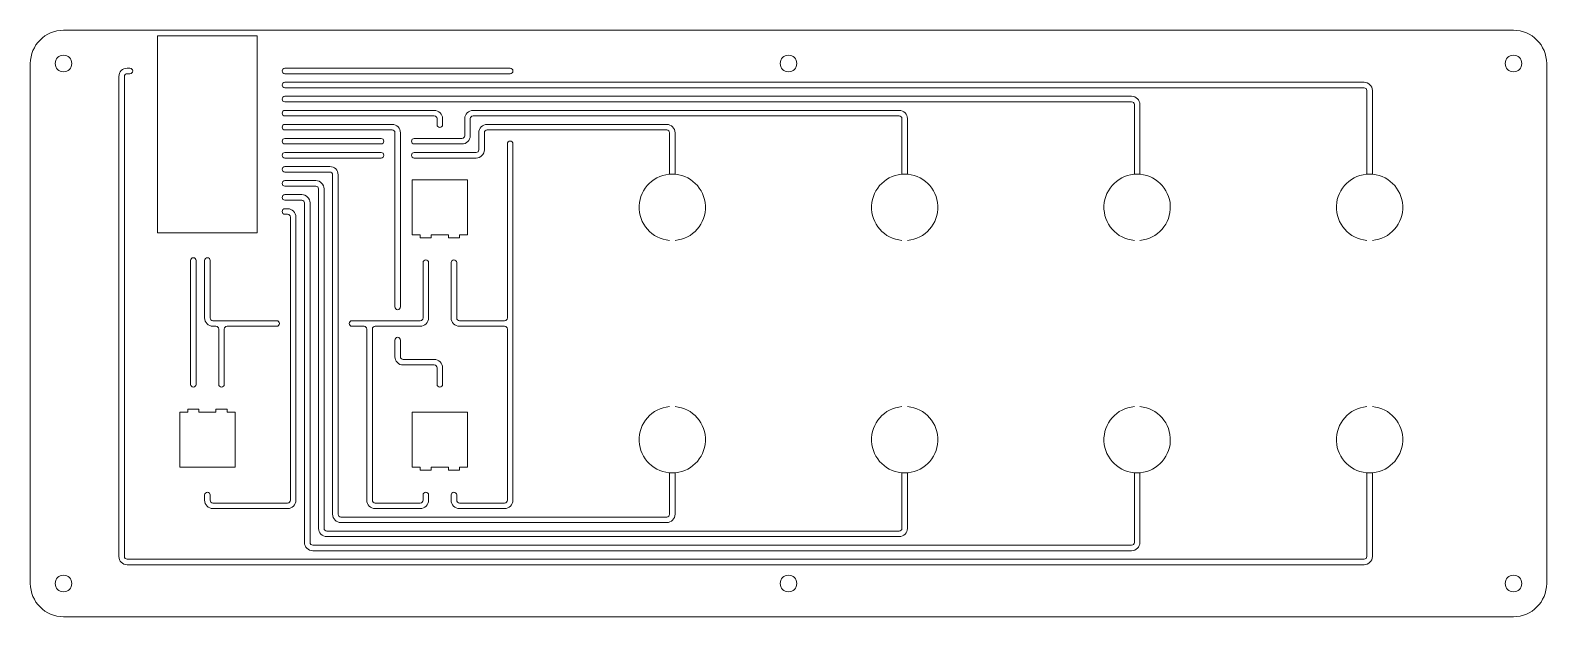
# Model space of a CAD drawing. Header units: millimetres. Extents: x 0 to 274, y -106 to 0.
import ezdxf

# ---------------------------------------------------------------- set-up
doc = ezdxf.new("R2010")
doc.units = ezdxf.units.MM

msp = doc.modelspace()

# ---------------------------------------------------------------- linework, layer by layer
at = {"color": 7, "linetype": 'Continuous', "lineweight": 15}
for p, q in [((268, 0), (6, 0)), ((41, -1), (23, -1)), ((23, -1), (23, -36.6)), ((41, -36.6), (41, -1)), ((0, -6), (0, -100)), ((18, -6.85), (17.5, -6.85)), ((17.5, -7.85), (18, -7.85)), ((86.7, -6.85), (46, -6.85)), ((46, -7.85), (86.7, -7.85)), ((274, -100), (274, -6)), ((16, -8.35), (16, -95.11)), ((17, -95.11), (17, -8.35)), ((241, -9.39), (46, -9.39)), ((46, -10.39), (241, -10.39)), ((241.5, -10.89), (241.5, -26.02)), ((242.5, -26.02), (242.5, -10.89)), ((199, -11.93), (46, -11.93)), ((46, -12.93), (199, -12.93)), ((199.5, -13.43), (199.5, -26.02)), ((200.5, -26.02), (200.5, -13.43)), ((73, -14.47), (46, -14.47)), ((46, -15.47), (73, -15.47)), ((73.5, -15.97), (73.5, -17.05)), ((74.5, -17.05), (74.5, -15.97)), ((78.5, -15.97), (78.5, -19.05)), ((79.5, -19.05), (79.5, -15.97)), ((157, -14.47), (80, -14.47)), ((80, -15.47), (157, -15.47)), ((157.5, -15.97), (157.5, -26.02)), ((158.5, -26.02), (158.5, -15.97)), ((65.38, -17.01), (46, -17.01)), ((46, -18.01), (65.38, -18.01)), ((65.88, -18.51), (65.88, -50)), ((66.88, -50), (66.88, -18.51)), ((81.04, -18.51), (81.04, -21.59)), ((82.04, -21.59), (82.04, -18.51)), ((115, -17.01), (82.54, -17.01)), ((82.54, -18.01), (115, -18.01)), ((115.5, -18.51), (115.5, -26.02)), ((116.5, -26.02), (116.5, -18.51)), ((63.38, -19.55), (46, -19.55)), ((46, -20.55), (63.38, -20.55)), ((78, -19.55), (69.38, -19.55)), ((69.38, -20.55), (78, -20.55)), ((86.2, -20.51), (86.2, -52)), ((87.2, -84.95), (87.2, -20.51)), ((63.38, -22.09), (46, -22.09)), ((46, -23.09), (63.38, -23.09)), ((54.12, -24.63), (46, -24.63)), ((80.54, -22.09), (69.38, -22.09)), ((69.38, -23.09), (80.54, -23.09)), ((46, -25.63), (54.12, -25.63)), ((51.58, -27.17), (46, -27.17)), ((54.62, -26.13), (54.62, -87.49)), ((55.62, -87.49), (55.62, -26.13)), ((79, -27), (69, -27)), ((69, -27), (69, -37)), ((79, -37), (79, -27)), ((46, -28.17), (51.58, -28.17)), ((49.04, -29.71), (46, -29.71)), ((52.08, -28.67), (52.08, -90.03)), ((53.08, -90.03), (53.08, -28.67)), ((46, -30.71), (49.04, -30.71)), ((46.5, -32.25), (46, -32.25)), ((49.54, -31.21), (49.54, -92.57)), ((50.54, -92.57), (50.54, -31.21)), ((46, -33.25), (46.5, -33.25)), ((47, -33.75), (47, -84.95)), ((48, -84.95), (48, -33.75)), ((23, -36.6), (41, -36.6)), ((69, -37), (70.46, -37)), ((70.46, -37), (70.46, -37.5)), ((70.46, -37.5), (72.46, -37.5)), ((72.46, -37.5), (72.46, -37)), ((72.46, -37), (75.54, -37)), ((75.54, -37), (75.54, -37.5)), ((75.54, -37.5), (77.54, -37.5)), ((77.54, -37.5), (77.54, -37)), ((77.54, -37), (79, -37)), ((28.96, -41.6), (28.96, -64)), ((29.96, -64), (29.96, -41.6)), ((31.5, -41.6), (31.5, -52)), ((32.5, -52), (32.5, -41.6)), ((70.96, -42), (70.96, -52)), ((71.96, -52), (71.96, -42)), ((76.04, -42), (76.04, -52)), ((77.04, -52), (77.04, -42)), ((44.5, -52.5), (33, -52.5)), ((33, -53.5), (33.54, -53.5)), ((34.04, -54), (34.04, -64)), ((35.04, -64), (35.04, -54)), ((35.54, -53.5), (44.5, -53.5)), ((70.46, -52.5), (58.12, -52.5)), ((58.12, -53.5), (60.3, -53.5)), ((60.8, -54), (60.8, -84.95)), ((61.8, -84.95), (61.8, -54)), ((62.3, -53.5), (70.46, -53.5)), ((85.7, -52.5), (77.54, -52.5)), ((77.54, -53.5), (85.7, -53.5)), ((86.2, -54), (86.2, -84.95)), ((65.88, -56), (65.88, -59)), ((66.88, -59), (66.88, -56)), ((73, -59.5), (67.38, -59.5)), ((67.38, -60.5), (73, -60.5)), ((73.5, -61), (73.5, -64)), ((74.5, -64), (74.5, -61)), ((30.46, -68.5), (28.46, -68.5)), ((28.46, -68.5), (28.46, -69)), ((30.46, -69), (30.46, -68.5)), ((35.54, -68.5), (33.54, -68.5)), ((33.54, -68.5), (33.54, -69)), ((35.54, -69), (35.54, -68.5)), ((27, -69), (27, -79)), ((28.46, -69), (27, -69)), ((33.54, -69), (30.46, -69)), ((37, -69), (35.54, -69)), ((37, -79), (37, -69)), ((79, -69), (69, -69)), ((69, -69), (69, -79)), ((79, -79), (79, -69)), ((27, -79), (37, -79)), ((69, -79), (70.46, -79)), ((70.46, -79), (70.46, -79.5)), ((72.46, -79.5), (72.46, -79)), ((72.46, -79), (75.54, -79)), ((75.54, -79), (75.54, -79.5)), ((77.54, -79.5), (77.54, -79)), ((77.54, -79), (79, -79)), ((70.46, -79.5), (72.46, -79.5)), ((75.54, -79.5), (77.54, -79.5)), ((115.5, -79.98), (115.5, -87.49)), ((116.5, -87.49), (116.5, -79.98)), ((157.5, -79.98), (157.5, -90.03)), ((158.5, -90.03), (158.5, -79.98)), ((199.5, -79.98), (199.5, -92.57)), ((200.5, -92.57), (200.5, -79.98)), ((241.5, -79.98), (241.5, -95.11)), ((242.5, -95.11), (242.5, -79.98)), ((31.5, -84), (31.5, -84.95)), ((32.5, -84.95), (32.5, -84)), ((70.96, -84), (70.96, -84.95)), ((71.96, -84.95), (71.96, -84)), ((76.04, -84), (76.04, -84.95)), ((77.04, -84.95), (77.04, -84)), ((46.5, -85.45), (33, -85.45)), ((33, -86.45), (46.5, -86.45)), ((70.46, -85.45), (62.3, -85.45)), ((62.3, -86.45), (70.46, -86.45)), ((85.7, -85.45), (77.54, -85.45)), ((77.54, -86.45), (85.7, -86.45)), ((115, -87.99), (56.12, -87.99)), ((56.12, -88.99), (115, -88.99)), ((199, -93.07), (51.04, -93.07)), ((157, -90.53), (53.58, -90.53)), ((53.58, -91.53), (157, -91.53)), ((241, -95.61), (17.5, -95.61)), ((51.04, -94.07), (199, -94.07)), ((17.5, -96.61), (241, -96.61)), ((6, -106), (268, -106))]:
    msp.add_line(p, q, dxfattribs=at)
for centre in [(6, -6), (137, -6), (268, -6), (6, -100), (137, -100), (268, -100)]:
    msp.add_circle(centre, 1.5, dxfattribs=at)
for centre, radius, start, end in [((6, -6), 6, 90, 180), ((268, -6), 6, 0, 90), ((17.5, -8.35), 1.5, 90, 180), ((17.5, -8.35), 0.5, 90, 180), ((18, -7.35), 0.5, 270, 90), ((46, -7.35), 0.5, 90, 270), ((86.7, -7.35), 0.5, 270, 90), ((46, -9.89), 0.5, 90, 270), ((241, -10.89), 1.5, 0, 90), ((241, -10.89), 0.5, 0, 90), ((46, -12.43), 0.5, 90, 270), ((199, -13.43), 1.5, 0, 90), ((199, -13.43), 0.5, 0, 90), ((46, -14.97), 0.5, 90, 270), ((73, -15.97), 1.5, 0, 90), ((73, -15.97), 0.5, 0, 90), ((80, -15.97), 1.5, 90, 180), ((80, -15.97), 0.5, 90, 180), ((157, -15.97), 1.5, 0, 90), ((157, -15.97), 0.5, 0, 90), ((46, -17.51), 0.5, 90, 270), ((65.38, -18.51), 1.5, 0, 90), ((65.38, -18.51), 0.5, 0, 90), ((74, -17.05), 0.5, 180, 0), ((78, -19.05), 0.5, 270, 0), ((78, -19.05), 1.5, 270, 0), ((82.54, -18.51), 1.5, 90, 180), ((82.54, -18.51), 0.5, 90, 180), ((115, -18.51), 1.5, 0, 90), ((115, -18.51), 0.5, 0, 90), ((46, -20.05), 0.5, 90, 270), ((63.38, -20.05), 0.5, 270, 90), ((69.38, -20.05), 0.5, 90, 270), ((80.54, -21.59), 0.5, 270, 360), ((80.54, -21.59), 1.5, 270, 0), ((86.7, -20.51), 0.5, 0, 180), ((46, -22.59), 0.5, 90, 270), ((46, -25.13), 0.5, 90, 270), ((54.12, -26.13), 1.5, 0, 90), ((63.38, -22.59), 0.5, 270, 90), ((69.38, -22.59), 0.5, 90, 270), ((46, -27.67), 0.5, 90, 270), ((51.58, -28.67), 1.5, 0, 90), ((54.12, -26.13), 0.5, 0, 90), ((116, -32), 6, 274.7802, 265.2198), ((158, -32), 6, 274.7802, 265.2198), ((200, -32), 6, 274.7802, 265.2198), ((242, -32), 6, 274.7802, 265.2198), ((46, -30.21), 0.5, 90, 270), ((49.04, -31.21), 1.5, 0, 90), ((51.58, -28.67), 0.5, 0, 90), ((46, -32.75), 0.5, 90, 270), ((46.5, -33.75), 1.5, 0, 90), ((49.04, -31.21), 0.5, 360, 90), ((46.5, -33.75), 0.5, 0, 90), ((29.46, -41.6), 0.5, 0, 180), ((32, -41.6), 0.5, 0, 180), ((71.46, -42), 0.5, 0, 180), ((76.54, -42), 0.5, 0, 180), ((33, -52), 1.5, 180, 270), ((33, -52), 0.5, 180, 270), ((66.38, -50), 0.5, 180, 360), ((70.46, -52), 1.5, 270, 0), ((70.46, -52), 0.5, 270, 0), ((77.54, -52), 1.5, 180, 270), ((77.54, -52), 0.5, 180, 270), ((85.7, -52), 0.5, 270, 360), ((33.54, -54), 0.5, 0, 90), ((35.54, -54), 0.5, 90, 180), ((44.5, -53), 0.5, 270, 90), ((58.12, -53), 0.5, 90, 270), ((60.3, -54), 0.5, 0, 90), ((62.3, -54), 0.5, 90, 180), ((85.7, -54), 0.5, 0, 90), ((66.38, -56), 0.5, 0, 180), ((67.38, -59), 1.5, 180, 270), ((67.38, -59), 0.5, 180, 270), ((73, -61), 1.5, 0, 90), ((73, -61), 0.5, 360, 90), ((29.46, -64), 0.5, 180, 0), ((34.54, -64), 0.5, 180, 0), ((74, -64), 0.5, 180, 0), ((116, -74), 6, 94.7802, 85.2198), ((158, -74), 6, 94.7802, 85.2198), ((200, -74), 6, 94.7802, 85.2198), ((242, -74), 6, 94.7802, 85.2198), ((32, -84), 0.5, 0, 180), ((71.46, -84), 0.5, 0, 180), ((76.54, -84), 0.5, 0, 180), ((33, -84.95), 1.5, 180, 270), ((33, -84.95), 0.5, 180, 270), ((46.5, -84.95), 0.5, 270, 360), ((46.5, -84.95), 1.5, 270, 0), ((56.12, -87.49), 1.5, 180, 270), ((56.12, -87.49), 0.5, 180, 270), ((62.3, -84.95), 1.5, 180, 270), ((62.3, -84.95), 0.5, 180, 270), ((70.46, -84.95), 1.5, 270, 0), ((70.46, -84.95), 0.5, 270, 0), ((77.54, -84.95), 1.5, 180, 270), ((77.54, -84.95), 0.5, 180, 270), ((85.7, -84.95), 0.5, 270, 360), ((85.7, -84.95), 1.5, 270, 0), ((115, -87.49), 1.5, 270, 0), ((115, -87.49), 0.5, 270, 0), ((53.58, -90.03), 1.5, 180, 270), ((53.58, -90.03), 0.5, 180, 270), ((157, -90.03), 1.5, 270, 0), ((157, -90.03), 0.5, 270, 360), ((51.04, -92.57), 1.5, 180, 270), ((51.04, -92.57), 0.5, 180, 270), ((199, -92.57), 1.5, 270, 0), ((199, -92.57), 0.5, 270, 360), ((17.5, -95.11), 1.5, 180, 270), ((17.5, -95.11), 0.5, 180, 270), ((241, -95.11), 1.5, 270, 0), ((241, -95.11), 0.5, 270, 360), ((6, -100), 6, 180, 270), ((268, -100), 6, 270, 0)]:
    msp.add_arc(centre, radius, start, end, dxfattribs=at)

doc.saveas('drawing.dxf')
